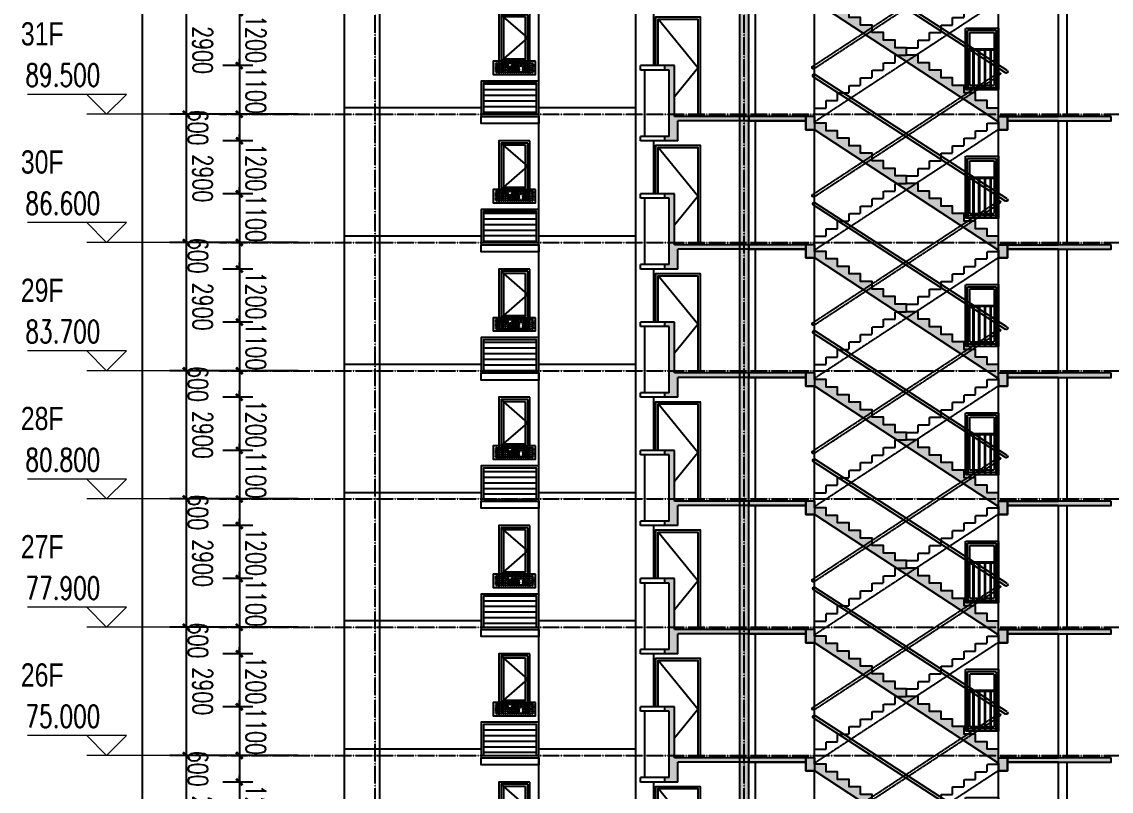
# Model space of a CAD drawing. Header units: millimetres. Extents: x 43 to 235305, y 0 to 139712.
# Drawn here: x 179811 to 204454, y 86900 to 104299 of the extents above; entities that cross this region are included whole.
import ezdxf

# ---------------------------------------------------------------- set-up
doc = ezdxf.new("R2010")
doc.units = ezdxf.units.MM
doc.linetypes.add('DASH', pattern=[0.35, 0.25, -0.1])
doc.linetypes.add('DOTE', pattern=[2.42, 2, -0.2, 0.02, -0.2])
for name, color, linetype in [('$0$A-DRWD', 4, 'Continuous'), ('A-AXIS', 1, 'DOTE'), ('A-AXIS-DIMS', 3, 'Continuous'), ('A-CLOS', 5, 'Continuous'), ('A-DRWD-DIMS', 144, 'Continuous'), ('A-ELEV-DRWD', 130, 'Continuous'), ('A-ELEV-HRAL', 165, 'Continuous'), ('A-ELEV-LINE', 30, 'Continuous'), ('A-ELEV-LINE1', 33, 'Continuous'), ('A-ELEV-LINE2', 55, 'Continuous'), ('A-ELEV-OPEN', 253, 'Continuous'), ('A-ELEV-PATT', 55, 'Continuous'), ('A-ELEV-SHUT', 215, 'Continuous'), ('A-HATH', 8, 'Continuous'), ('A-HATH1', 251, 'Continuous'), ('A-OVER', 21, 'Continuous'), ('A-ROOM-NAME', 255, 'Continuous'), ('A-WALL', 2, 'Continuous'), ('AXIS', 3, 'Continuous'), ('PUB_TEXT', 7, 'Continuous'), ('S_A-FLOR-STR', 3, 'Continuous'), ('S_STAIR', 2, 'Continuous'), ('Sun', 138, 'Continuous')]:
    doc.layers.add(name, color=color, linetype=linetype)
doc.styles.add('_TCH_DIM', font='SIMPLEX', dxfattribs={"bigfont": 'GBCBIG'})
doc.styles.add('_TCH_DIM_T3', font='SIMPLEX', dxfattribs={"width": 0.705882, "bigfont": 'GBCBIG'})
doc.styles.add('ZBHZ', font='zbxw.shx', dxfattribs={"width": 0.7, "bigfont": 'zbhz.shx'})
doc.dimstyles.new('_TCH_ARCH&&150', dxfattribs={"dimtxt": 446.25, "dimasz": 150, "dimexe": 375, "dimexo": 450, "dimgap": 150, "dimtad": 1, "dimdec": 0, "dimzin": 0, "dimdsep": 46, "dimtxsty": '_TCH_DIM_T3', "dimblk": 'ARCHTICK', "dimcen": 0.09, "dimclrt": 7, "dimazin": 2, "dimtfac": 1, "dimtdec": 0, "dimtix": 1, "dimtmove": 2, "dimatfit": 3, "dimfxl": 1, "dimtolj": 1, "dimtzin": 0, "dimarcsym": 0})

# ---------------------------------------------------------------- blocks, each defined once
blk = doc.blocks.new('A$C72E812A2')
at = {"layer": 'A-ELEV-PATT'}
h = blk.add_hatch(dxfattribs=at)
h.set_pattern_fill('ANSI31', color=256, scale=80, angle=315, style=0)
h.set_pattern_definition([(360, (97521.56, -76693.15), (4e-14, 127), [])])
h.paths.add_polyline_path([(1250, 150), (50, 150), (50, 850), (1250, 850)])
at = {"layer": 'A-ELEV-LINE'}
blk.add_lwpolyline([(0, 100), (0, -60), (1300, -60), (1300, 100)], close=True, dxfattribs=at)
at = {"layer": 'A-ELEV-SHUT'}
for points in [[(1300, 100), (0, 100), (0, 900), (1300, 900)], [(1250, 150), (50, 150), (50, 850), (1250, 850)]]:
    blk.add_lwpolyline(points, close=True, dxfattribs=at)
blk = doc.blocks.new('GGGG')
at = {"layer": 'A-ELEV-OPEN'}
for p, q in [((-176, -227), (0, 0)), ((-128, -96), (-220, -215)), ((-48, -132), (44, -12))]:
    blk.add_line(p, q, dxfattribs=at)
blk = doc.blocks.new('A$C482258D9')
at = {"layer": '$0$A-DRWD', "linetype": 'DASH'}
for points in [[(650, -300), (1300, -300), (1300, 1000), (650, 1000)], [(700, -250), (1250, -250), (1250, 950), (700, 950)]]:
    blk.add_lwpolyline(points, close=True, dxfattribs=at)
at = {"layer": 'A-ELEV-HRAL'}
for p, q in [((600, 570), (1350, 570)), ((600, 550), (1350, 550)), ((640, 550), (640, -350)), ((660, 550), (660, -350)), ((770, 550), (770, -350)), ((790, 550), (790, -350)), ((900, 550), (900, -350)), ((920, 550), (920, -350)), ((1030, 550), (1030, -350)), ((1050, 550), (1050, -350)), ((1160, 550), (1160, -350)), ((1180, 550), (1180, -350)), ((1290, 550), (1290, -350)), ((1310, 550), (1310, -350))]:
    blk.add_line(p, q, dxfattribs=at)
at = {"layer": 'A-ELEV-LINE1', "linetype": 'DASH'}
blk.add_lwpolyline([(600, -350), (1350, -350), (1350, 1050), (600, 1050)], close=True, dxfattribs=at)
blk = doc.blocks.new('A$C26D120F1')
blk.add_circle((0, 0), 12.5)
blk = doc.blocks.new('A$C1EB953EE')
at = {"layer": 'Sun'}
for p, q in [((960, 250), (0, 250)), ((960, -50), (960, 250))]:
    blk.add_line(p, q, dxfattribs=at)
blk.add_lwpolyline([(960, 250), (0, 250), (0, -50), (960, -50)], close=True, dxfattribs=at)
at = {"layer": 'Sun', "color": 8, "linetype": 'DASH', "ltscale": 0.2}
blk.add_lwpolyline([(910, 200), (50, 200), (50, 0), (910, 0)], close=True, dxfattribs=at)
at = {"layer": 'Sun'}
for centre in [(80, 175), (80, 125), (80, 75), (80, 25), (130, 175), (280, 175), (330, 175), (330, 125), (380, 125), (380, 75), (380, 25), (480, 175), (480, 75), (480, 25), (530, 175), (530, 125), (530, 75), (530, 25), (580, 125), (580, 75), (580, 25), (680, 75), (680, 25), (730, 175), (730, 125), (730, 75), (730, 25), (780, 175), (780, 75), (780, 25)]:
    blk.add_circle(centre, 5, dxfattribs=at)
for p in [(80, 200), (80, 150), (80, 100), (80, 50), (80, 0), (130, 200), (130, 0), (180, 200), (180, 150), (180, 100), (180, 50), (180, 0), (230, 200), (230, 150), (230, 100), (230, 50), (230, 0), (280, 200), (280, 150), (280, 100), (280, 50), (280, 0), (330, 200), (330, 150), (330, 100), (330, 50), (330, 0), (380, 100), (380, 50), (380, 0), (430, 200), (430, 150), (430, 100), (430, 50), (430, 0), (480, 200), (480, 150), (480, 100), (480, 50), (480, 0), (530, 200), (530, 150), (530, 100), (530, 50), (530, 0), (580, 200), (580, 150), (580, 100), (580, 50), (580, 0), (630, 200), (630, 150), (630, 0), (680, 200), (680, 150), (680, 100), (680, 50), (680, 0), (730, 200), (730, 150), (730, 100), (730, 50), (730, 0), (780, 200), (780, 150), (780, 100), (780, 50), (780, 0), (830, 100), (830, 50), (830, 0), (880, 200), (880, 150), (880, 100), (880, 50), (880, 0)]:
    blk.add_blockref('A$C26D120F1', p, dxfattribs=at)
blk = doc.blocks.new('150pmbzd')
at = {"layer": 'A-HATH'}
for points in [[(923307, 4639), (922157, 4639), (922157, 4739), (923507, 4739), (923507, 4669), (923507, 4589), (923507, 4439), (923307, 4439)], [(923307, 1839), (923507, 1839), (923507, 2030), (923767, 2030), (923767, 2200), (924027, 2200), (924027, 2371), (924287, 2371), (924287, 2542), (924547, 2542), (924547, 2712), (924807, 2712), (924807, 2883), (925067, 2883), (925067, 3053), (925327, 3053), (925327, 3224), (925587, 3224), (925587, 3395), (925847, 3395), (925847, 3565), (926107, 3565), (926107, 3736), (926367, 3736), (926367, 3906), (926627, 3906), (926627, 4077), (926887, 4077), (926887, 4247), (927147, 4247), (927147, 4418), (927407, 4418), (927407, 4589), (927667, 4589), (927667, 4669), (927667, 4739), (927867, 4739), (927867, 4439), (927658, 4439), (923507, 1716), (923507, 1539), (923307, 1539)], [(927867, 4739), (929157, 4739), (929157, 4639), (927867, 4639)], [(929157, 4739), (929357, 4739), (929357, 1839), (929157, 1839)], [(930757, 1839), (930837, 1839), (930837, 2989), (931057, 2989), (931057, 2889), (930957, 2889), (930957, 1389), (931057, 1389), (931057, 1289), (930757, 1289)], [(920957, 1839), (923307, 1839), (923307, 1739), (920957, 1739)], [(930807, 1739), (927867, 1739), (927867, 1539), (927667, 1539), (927667, 1839), (930807, 1839)]]:
    blk.add_hatch(color=256, dxfattribs=at).paths.add_polyline_path(points)
at = {"layer": 'A-CLOS'}
for p, q in [((929357, 1839), (929357, 4739)), ((930837, 2989), (931057, 2989)), ((930837, 1839), (930837, 2989)), ((931057, 2889), (931057, 2989)), ((930957, 1389), (930957, 2889)), ((930957, 2889), (931057, 2889)), ((927667, 1839), (930837, 1839)), ((930757, 1289), (930757, 1739)), ((930757, 1289), (931057, 1289)), ((930957, 1389), (931057, 1389)), ((931057, 1289), (931057, 1389))]:
    blk.add_line(p, q, dxfattribs=at)
for points in [[(922157, 4639), (923307, 4639), (923307, 4439), (923507, 4439), (923507, 4739), (922157, 4739)], [(929157, 1839), (929157, 4739)], [(927667, 1839), (927667, 1539), (927867, 1539), (927867, 1739), (930757, 1739)]]:
    blk.add_lwpolyline(points, dxfattribs=at)
for points in [[(927867, 4739), (929157, 4739), (929157, 4639), (927867, 4639)], [(920957, 1839), (923307, 1839), (923307, 1739), (920957, 1739)]]:
    blk.add_lwpolyline(points, close=True, dxfattribs=at)
at = {"layer": 'A-ELEV-DRWD'}
blk.add_lwpolyline([(931207, 2989), (931207, 4039), (930307, 4039), (930307, 1839)], dxfattribs=at)
for points in [[(934157, 4139), (934757, 4139), (934757, 3089), (934157, 3089)], [(934207, 4089), (934707, 4089), (934707, 3139), (934207, 3139)], [(934157, 3039), (934757, 3039), (934757, 2839), (934157, 2839)]]:
    blk.add_lwpolyline(points, close=True, dxfattribs=at)
at = {"layer": 'A-ELEV-HRAL'}
for p, q in [((923313, 2876), (927665, 5690)), ((923346, 2825), (927697, 5639))]:
    blk.add_line(p, q, dxfattribs=at)
at = {"layer": 'A-ELEV-HRAL', "linetype": 'DASH'}
for p, q in [((927679, 2922), (923477, 5679)), ((927712, 2973), (923510, 5729))]:
    blk.add_line(p, q, dxfattribs=at)
at = {"layer": 'A-ELEV-HRAL'}
for centre, start, end in [((923494, 5704), 56.7308, 236.7308), ((927681, 5664), 302.8858, 122.8858), ((927695, 2948), 236.7308, 56.7308), ((923329, 2851), 122.8858, 302.8858)]:
    blk.add_arc(centre, 30, start, end, dxfattribs=at)
at = {"layer": 'A-ELEV-LINE1'}
for p, q in [((923507, 1839), (923507, 4439)), ((927667, 1839), (927667, 4439)), ((931307, 2989), (931307, 4189)), ((931707, 1289), (931707, 4189)), ((931057, 2989), (931607, 2989)), ((931607, 2889), (931607, 2989)), ((931057, 2889), (931607, 2889)), ((931507, 1389), (931507, 2889)), ((931057, 1389), (931607, 1389)), ((931057, 1289), (931607, 1289)), ((931607, 1289), (931607, 1389))]:
    blk.add_line(p, q, dxfattribs=at)
for points in [[(929007, 1839), (929007, 4639)], [(931257, 2989), (931257, 4089), (930257, 4089), (930257, 1839)]]:
    blk.add_lwpolyline(points, dxfattribs=at)
blk.add_lwpolyline([(934107, 4189), (934807, 4189), (934807, 2789), (934107, 2789)], close=True, dxfattribs=at)
at = {"layer": 'A-ELEV-LINE2'}
for p, q in [((933907, 2039), (931707, 2039)), ((938307, 2039), (935207, 2039))]:
    blk.add_line(p, q, dxfattribs=at)
at = {"layer": 'A-ELEV-OPEN'}
for points in [[(930837, 2291), (930307, 2939), (931207, 4039)], [(934757, 3089), (934157, 3614), (934757, 4139)]]:
    blk.add_lwpolyline(points, dxfattribs=at)
at = {"layer": 'A-WALL'}
blk.add_line((922157, 4639), (922157, 1839), dxfattribs=at)
blk.add_lwpolyline([(921957, 1839), (921957, 4639)], dxfattribs=at)
at = {"layer": 'S_A-FLOR-STR', "linetype": 'DASH', "ltscale": 0.5}
blk.add_lwpolyline([(927667, 1839), (927667, 2030), (927407, 2030), (927407, 2200), (927147, 2200), (927147, 2371), (926887, 2371), (926887, 2542), (926627, 2542), (926627, 2712), (926367, 2712), (926367, 2883), (926107, 2883), (926107, 3053), (925847, 3053), (925847, 3224), (925587, 3224), (925587, 3395), (925327, 3395), (925327, 3565), (925067, 3565), (925067, 3736), (924807, 3736), (924807, 3906), (924547, 3906), (924547, 4077), (924287, 4077), (924287, 4247), (924027, 4247), (924027, 4418), (923767, 4418), (923767, 4589), (923507, 4589)], dxfattribs=at)
at = {"layer": 'S_A-FLOR-STR', "linetype": 'DASH'}
blk.add_lwpolyline([(923507, 4439), (923516, 4439), (927667, 1716)], dxfattribs=at)
at = {"layer": 'S_STAIR'}
blk.add_line((927797, 1839), (929157, 1839), dxfattribs=at)
blk.add_lwpolyline([(923307, 1839), (923507, 1839), (923507, 2030), (923767, 2030), (923767, 2200), (924027, 2200), (924027, 2371), (924287, 2371), (924287, 2542), (924547, 2542), (924547, 2712), (924807, 2712), (924807, 2883), (925067, 2883), (925067, 3053), (925327, 3053), (925327, 3224), (925587, 3224), (925587, 3395), (925847, 3395), (925847, 3565), (926107, 3565), (926107, 3736), (926367, 3736), (926367, 3906), (926627, 3906), (926627, 4077), (926887, 4077), (926887, 4247), (927147, 4247), (927147, 4418), (927407, 4418), (927407, 4589), (927667, 4589), (927667, 4669), (927667, 4739), (927867, 4739), (927867, 4439), (927658, 4439), (923507, 1716), (923507, 1539), (923307, 1539), (923307, 1839)], dxfattribs=at)
at = {"layer": 'A-ELEV-OPEN', "xscale": 0.5, "yscale": 0.5, "zscale": 0.5}
blk.add_blockref('GGGG', (934467, 2999), dxfattribs=at)
at = {"layer": 'A-HATH1'}
blk.add_blockref('A$C72E812A2', (933907, 1739), dxfattribs=at)
at = {"layer": 'A-OVER'}
blk.add_blockref('A$C482258D9', (922907, 2789), dxfattribs=at)
at = {"layer": 'Sun', "xscale": -1}
blk.add_blockref('A$C1EB953EE', (934937, 2839), dxfattribs=at)
blk = doc.blocks.new('_ArchTick')
at = {"color": 0, "linetype": 'ByBlock', "const_width": 0.4}
blk.add_lwpolyline([(-0.5, -0.5), (0.5, 0.5)], dxfattribs=at)
blk = doc.blocks.new('*D3989')
at = {"layer": 'A-AXIS-DIMS', "color": 0, "lineweight": -2, "transparency": 16777216}
for p, q in [((186066, 87708), (183156, 87708)), ((183531, 87708), (183531, 84808)), ((186066, 84808), (183156, 84808))]:
    blk.add_line(p, q, dxfattribs=at)
at = {"layer": 'Defpoints', "color": 0, "transparency": 16777216}
for p in [(186516, 87708), (183531, 84808), (186516, 84808)]:
    blk.add_point(p, dxfattribs=at)
at = {"layer": 'A-AXIS-DIMS', "color": 0, "lineweight": -2, "transparency": 16777216, "xscale": 150, "yscale": 150, "zscale": 150}
for p, rotation in [((183531, 87708), 90.00053837459261), ((183531, 84808), 270.0005383745926)]:
    blk.add_blockref('_ArchTick', p, dxfattribs=dict(at, rotation=rotation))
at = {"layer": 'A-AXIS-DIMS', "color": 7, "transparency": 16777216, "insert": (183904, 86258), "char_height": 446.2, "attachment_point": 5, "rotation": 270.0005, "style": '_TCH_DIM_T3'}
blk.add_mtext('\\A1;2900', dxfattribs=at)
blk = doc.blocks.new('*D3990')
at = {"layer": 'A-AXIS-DIMS', "color": 0, "lineweight": -2, "transparency": 16777216}
for p, q in [((186066, 90608), (183156, 90608)), ((183531, 90608), (183531, 87708)), ((186066, 87708), (183156, 87708))]:
    blk.add_line(p, q, dxfattribs=at)
at = {"layer": 'Defpoints', "color": 0, "transparency": 16777216}
for p in [(186516, 90608), (183531, 87708), (186516, 87708)]:
    blk.add_point(p, dxfattribs=at)
at = {"layer": 'A-AXIS-DIMS', "color": 0, "lineweight": -2, "transparency": 16777216, "xscale": 150, "yscale": 150, "zscale": 150}
for p, rotation in [((183531, 90608), 90.00053837459261), ((183531, 87708), 270.0005383745926)]:
    blk.add_blockref('_ArchTick', p, dxfattribs=dict(at, rotation=rotation))
at = {"layer": 'A-AXIS-DIMS', "color": 7, "transparency": 16777216, "insert": (183904, 89158), "char_height": 446.2, "attachment_point": 5, "rotation": 270.0005, "style": '_TCH_DIM_T3'}
blk.add_mtext('\\A1;2900', dxfattribs=at)
blk = doc.blocks.new('*D3991')
at = {"layer": 'A-AXIS-DIMS', "color": 0, "lineweight": -2, "transparency": 16777216}
for p, q in [((186066, 93508), (183156, 93508)), ((183531, 93508), (183531, 90608)), ((186066, 90608), (183156, 90608))]:
    blk.add_line(p, q, dxfattribs=at)
at = {"layer": 'Defpoints', "color": 0, "transparency": 16777216}
for p in [(186516, 93508), (183531, 90608), (186516, 90608)]:
    blk.add_point(p, dxfattribs=at)
at = {"layer": 'A-AXIS-DIMS', "color": 0, "lineweight": -2, "transparency": 16777216, "xscale": 150, "yscale": 150, "zscale": 150}
for p, rotation in [((183531, 93508), 90.00053837459384), ((183531, 90608), 270.0005383745939)]:
    blk.add_blockref('_ArchTick', p, dxfattribs=dict(at, rotation=rotation))
at = {"layer": 'A-AXIS-DIMS', "color": 7, "transparency": 16777216, "insert": (183904, 92058), "char_height": 446.2, "attachment_point": 5, "rotation": 270.0005, "style": '_TCH_DIM_T3'}
blk.add_mtext('\\A1;2900', dxfattribs=at)
blk = doc.blocks.new('*D3992')
at = {"layer": 'A-AXIS-DIMS', "color": 0, "lineweight": -2, "transparency": 16777216}
for p, q in [((186066, 96408), (183156, 96408)), ((183531, 96408), (183531, 93508)), ((186066, 93508), (183156, 93508))]:
    blk.add_line(p, q, dxfattribs=at)
at = {"layer": 'Defpoints', "color": 0, "transparency": 16777216}
for p in [(186516, 96408), (183531, 93508), (186516, 93508)]:
    blk.add_point(p, dxfattribs=at)
at = {"layer": 'A-AXIS-DIMS', "color": 0, "lineweight": -2, "transparency": 16777216, "xscale": 150, "yscale": 150, "zscale": 150}
for p, rotation in [((183531, 96408), 90.00053837459261), ((183531, 93508), 270.0005383745926)]:
    blk.add_blockref('_ArchTick', p, dxfattribs=dict(at, rotation=rotation))
at = {"layer": 'A-AXIS-DIMS', "color": 7, "transparency": 16777216, "insert": (183904, 94958), "char_height": 446.2, "attachment_point": 5, "rotation": 270.0005, "style": '_TCH_DIM_T3'}
blk.add_mtext('\\A1;2900', dxfattribs=at)
blk = doc.blocks.new('*D3993')
at = {"layer": 'A-AXIS-DIMS', "color": 0, "lineweight": -2, "transparency": 16777216}
for p, q in [((186066, 99308), (183156, 99308)), ((183531, 99308), (183531, 96408)), ((186066, 96408), (183156, 96408))]:
    blk.add_line(p, q, dxfattribs=at)
at = {"layer": 'Defpoints', "color": 0, "transparency": 16777216}
for p in [(186516, 99308), (183531, 96408), (186516, 96408)]:
    blk.add_point(p, dxfattribs=at)
at = {"layer": 'A-AXIS-DIMS', "color": 0, "lineweight": -2, "transparency": 16777216, "xscale": 150, "yscale": 150, "zscale": 150}
for p, rotation in [((183531, 99308), 90.00053837459261), ((183531, 96408), 270.0005383745926)]:
    blk.add_blockref('_ArchTick', p, dxfattribs=dict(at, rotation=rotation))
at = {"layer": 'A-AXIS-DIMS', "color": 7, "transparency": 16777216, "insert": (183904, 97858), "char_height": 446.2, "attachment_point": 5, "rotation": 270.0005, "style": '_TCH_DIM_T3'}
blk.add_mtext('\\A1;2900', dxfattribs=at)
blk = doc.blocks.new('*D3994')
at = {"layer": 'A-AXIS-DIMS', "color": 0, "lineweight": -2, "transparency": 16777216}
for p, q in [((186066, 102208), (183156, 102208)), ((183531, 102208), (183531, 99308)), ((186066, 99308), (183156, 99308))]:
    blk.add_line(p, q, dxfattribs=at)
at = {"layer": 'Defpoints', "color": 0, "transparency": 16777216}
for p in [(186516, 102208), (183531, 99308), (186516, 99308)]:
    blk.add_point(p, dxfattribs=at)
at = {"layer": 'A-AXIS-DIMS', "color": 0, "lineweight": -2, "transparency": 16777216, "xscale": 150, "yscale": 150, "zscale": 150}
for p, rotation in [((183531, 102208), 90.00053837459261), ((183531, 99308), 270.0005383745926)]:
    blk.add_blockref('_ArchTick', p, dxfattribs=dict(at, rotation=rotation))
at = {"layer": 'A-AXIS-DIMS', "color": 7, "transparency": 16777216, "insert": (183904, 100758), "char_height": 446.2, "attachment_point": 5, "rotation": 270.0005, "style": '_TCH_DIM_T3'}
blk.add_mtext('\\A1;2900', dxfattribs=at)
blk = doc.blocks.new('*D3995')
at = {"layer": 'A-AXIS-DIMS', "color": 0, "lineweight": -2, "transparency": 16777216}
for p, q in [((186066, 105108), (183156, 105108)), ((183531, 105108), (183531, 102208)), ((186066, 102208), (183156, 102208))]:
    blk.add_line(p, q, dxfattribs=at)
at = {"layer": 'Defpoints', "color": 0, "transparency": 16777216}
for p in [(186516, 105108), (183531, 102208), (186516, 102208)]:
    blk.add_point(p, dxfattribs=at)
at = {"layer": 'A-AXIS-DIMS', "color": 0, "lineweight": -2, "transparency": 16777216, "xscale": 150, "yscale": 150, "zscale": 150}
for p, rotation in [((183531, 105108), 90.00053837459261), ((183531, 102208), 270.0005383745926)]:
    blk.add_blockref('_ArchTick', p, dxfattribs=dict(at, rotation=rotation))
at = {"layer": 'A-AXIS-DIMS', "color": 7, "transparency": 16777216, "insert": (183904, 103658), "char_height": 446.2, "attachment_point": 5, "rotation": 270.0005, "style": '_TCH_DIM_T3'}
blk.add_mtext('\\A1;2900', dxfattribs=at)
blk = doc.blocks.new('*D4009')
at = {"layer": 'A-AXIS-DIMS', "color": 0, "lineweight": -2, "transparency": 16777216}
for p, q in [((185498, 131208), (182157, 131208)), ((182532, 131208), (182533, 12558)), ((185499, 12558), (182158, 12558))]:
    blk.add_line(p, q, dxfattribs=at)
at = {"layer": 'Defpoints', "color": 0, "transparency": 16777216}
for p in [(185948, 131208), (182533, 12558), (185949, 12558)]:
    blk.add_point(p, dxfattribs=at)
at = {"layer": 'A-AXIS-DIMS', "color": 0, "lineweight": -2, "transparency": 16777216, "xscale": 150, "yscale": 150, "zscale": 150}
for p, rotation in [((182532, 131208), 90.000509565341), ((182533, 12558), 270.000509565341)]:
    blk.add_blockref('_ArchTick', p, dxfattribs=dict(at, rotation=rotation))
at = {"layer": 'A-AXIS-DIMS', "color": 7, "transparency": 16777216, "insert": (182906, 71883), "char_height": 446.2, "attachment_point": 5, "rotation": 270.0005, "style": '_TCH_DIM_T3'}
blk.add_mtext('\\A1;118650', dxfattribs=at)
blk = doc.blocks.new('*D3267')
at = {"layer": 'A-DRWD-DIMS', "color": 0, "lineweight": -2, "transparency": 16777216}
for p, q in [((184732, 87108), (184732, 87258)), ((185037, 87108), (184357, 87108)), ((184732, 87108), (184732, 85908)), ((185037, 85908), (184357, 85908)), ((184732, 85908), (184732, 85758))]:
    blk.add_line(p, q, dxfattribs=at)
at = {"layer": 'Defpoints', "color": 0, "transparency": 16777216}
for p in [(185487, 87108), (184732, 85908), (185487, 85908)]:
    blk.add_point(p, dxfattribs=at)
at = {"layer": 'A-DRWD-DIMS', "color": 0, "lineweight": -2, "transparency": 16777216, "xscale": 150, "yscale": 150, "zscale": 150}
for p, rotation in [((184732, 87108), 270.0006330737313), ((184732, 85908), 90.00063307373124)]:
    blk.add_blockref('_ArchTick', p, dxfattribs=dict(at, rotation=rotation))
at = {"layer": 'A-DRWD-DIMS', "color": 7, "transparency": 16777216, "insert": (185105, 86508), "char_height": 446.2, "attachment_point": 5, "rotation": 270.0006, "style": '_TCH_DIM_T3'}
blk.add_mtext('\\A1;1200', dxfattribs=at)
blk = doc.blocks.new('*D3268')
at = {"layer": 'A-DRWD-DIMS', "color": 0, "lineweight": -2, "transparency": 16777216}
for p, q in [((185037, 87708), (184357, 87708)), ((184732, 87708), (184732, 87108)), ((185037, 87108), (184357, 87108))]:
    blk.add_line(p, q, dxfattribs=at)
at = {"layer": 'Defpoints', "color": 0, "transparency": 16777216}
for p in [(185487, 87708), (184732, 87108), (185487, 87108)]:
    blk.add_point(p, dxfattribs=at)
at = {"layer": 'A-DRWD-DIMS', "color": 0, "lineweight": -2, "transparency": 16777216, "xscale": 150, "yscale": 150, "zscale": 150}
for p, rotation in [((184732, 87708), 90.00063307373124), ((184732, 87108), 270.0006330737313)]:
    blk.add_blockref('_ArchTick', p, dxfattribs=dict(at, rotation=rotation))
at = {"layer": 'A-DRWD-DIMS', "color": 7, "transparency": 16777216, "insert": (183795, 87408), "char_height": 446.2, "attachment_point": 5, "rotation": 270.0006, "style": '_TCH_DIM_T3'}
blk.add_mtext('\\A1;600', dxfattribs=at)
blk = doc.blocks.new('*D3269')
at = {"layer": 'A-DRWD-DIMS', "color": 0, "lineweight": -2, "transparency": 16777216}
for p, q in [((185037, 88808), (184357, 88808)), ((184732, 88808), (184732, 88958)), ((184732, 88808), (184732, 87708)), ((185037, 87708), (184357, 87708)), ((184732, 87708), (184732, 87558))]:
    blk.add_line(p, q, dxfattribs=at)
at = {"layer": 'Defpoints', "color": 0, "transparency": 16777216}
for p in [(185487, 88808), (184732, 87708), (185487, 87708)]:
    blk.add_point(p, dxfattribs=at)
at = {"layer": 'A-DRWD-DIMS', "color": 0, "lineweight": -2, "transparency": 16777216, "xscale": 150, "yscale": 150, "zscale": 150}
for p, rotation in [((184732, 88808), 270.0006330737318), ((184732, 87708), 90.00063307373175)]:
    blk.add_blockref('_ArchTick', p, dxfattribs=dict(at, rotation=rotation))
at = {"layer": 'A-DRWD-DIMS', "color": 7, "transparency": 16777216, "insert": (185105, 88258), "char_height": 446.2, "attachment_point": 5, "rotation": 270.0006, "style": '_TCH_DIM_T3'}
blk.add_mtext('\\A1;1100', dxfattribs=at)
blk = doc.blocks.new('*D3270')
at = {"layer": 'A-DRWD-DIMS', "color": 0, "lineweight": -2, "transparency": 16777216}
for p, q in [((185037, 90008), (184357, 90008)), ((184732, 90008), (184732, 90158)), ((184732, 90008), (184732, 88808)), ((185037, 88808), (184357, 88808)), ((184732, 88808), (184732, 88658))]:
    blk.add_line(p, q, dxfattribs=at)
at = {"layer": 'Defpoints', "color": 0, "transparency": 16777216}
for p in [(185487, 90008), (184732, 88808), (185487, 88808)]:
    blk.add_point(p, dxfattribs=at)
at = {"layer": 'A-DRWD-DIMS', "color": 0, "lineweight": -2, "transparency": 16777216, "xscale": 150, "yscale": 150, "zscale": 150}
for p, rotation in [((184732, 90008), 270.0006330737313), ((184732, 88808), 90.00063307373124)]:
    blk.add_blockref('_ArchTick', p, dxfattribs=dict(at, rotation=rotation))
at = {"layer": 'A-DRWD-DIMS', "color": 7, "transparency": 16777216, "insert": (185105, 89408), "char_height": 446.2, "attachment_point": 5, "rotation": 270.0006, "style": '_TCH_DIM_T3'}
blk.add_mtext('\\A1;1200', dxfattribs=at)
blk = doc.blocks.new('*D3271')
at = {"layer": 'A-DRWD-DIMS', "color": 0, "lineweight": -2, "transparency": 16777216}
for p, q in [((185037, 90608), (184357, 90608)), ((184732, 90608), (184732, 90008)), ((185037, 90008), (184357, 90008))]:
    blk.add_line(p, q, dxfattribs=at)
at = {"layer": 'Defpoints', "color": 0, "transparency": 16777216}
for p in [(185487, 90608), (184732, 90008), (185487, 90008)]:
    blk.add_point(p, dxfattribs=at)
at = {"layer": 'A-DRWD-DIMS', "color": 0, "lineweight": -2, "transparency": 16777216, "xscale": 150, "yscale": 150, "zscale": 150}
for p, rotation in [((184732, 90608), 90.00063307373124), ((184732, 90008), 270.0006330737313)]:
    blk.add_blockref('_ArchTick', p, dxfattribs=dict(at, rotation=rotation))
at = {"layer": 'A-DRWD-DIMS', "color": 7, "transparency": 16777216, "insert": (183794, 90308), "char_height": 446.2, "attachment_point": 5, "rotation": 270.0006, "style": '_TCH_DIM_T3'}
blk.add_mtext('\\A1;600', dxfattribs=at)
blk = doc.blocks.new('*D3272')
at = {"layer": 'A-DRWD-DIMS', "color": 0, "lineweight": -2, "transparency": 16777216}
for p, q in [((185037, 91708), (184357, 91708)), ((184732, 91708), (184732, 91858)), ((184732, 91708), (184732, 90608)), ((185037, 90608), (184357, 90608)), ((184732, 90608), (184732, 90458))]:
    blk.add_line(p, q, dxfattribs=at)
at = {"layer": 'Defpoints', "color": 0, "transparency": 16777216}
for p in [(185487, 91708), (184732, 90608), (185487, 90608)]:
    blk.add_point(p, dxfattribs=at)
at = {"layer": 'A-DRWD-DIMS', "color": 0, "lineweight": -2, "transparency": 16777216, "xscale": 150, "yscale": 150, "zscale": 150}
for p, rotation in [((184732, 91708), 270.0006330737287), ((184732, 90608), 90.00063307372876)]:
    blk.add_blockref('_ArchTick', p, dxfattribs=dict(at, rotation=rotation))
at = {"layer": 'A-DRWD-DIMS', "color": 7, "transparency": 16777216, "insert": (185105, 91158), "char_height": 446.2, "attachment_point": 5, "rotation": 270.0006, "style": '_TCH_DIM_T3'}
blk.add_mtext('\\A1;1100', dxfattribs=at)
blk = doc.blocks.new('*D3273')
at = {"layer": 'A-DRWD-DIMS', "color": 0, "lineweight": -2, "transparency": 16777216}
for p, q in [((185037, 92908), (184357, 92908)), ((184732, 92908), (184732, 93058)), ((184732, 92908), (184732, 91708)), ((185037, 91708), (184357, 91708)), ((184732, 91708), (184732, 91558))]:
    blk.add_line(p, q, dxfattribs=at)
at = {"layer": 'Defpoints', "color": 0, "transparency": 16777216}
for p in [(185487, 92908), (184732, 91708), (185487, 91708)]:
    blk.add_point(p, dxfattribs=at)
at = {"layer": 'A-DRWD-DIMS', "color": 0, "lineweight": -2, "transparency": 16777216, "xscale": 150, "yscale": 150, "zscale": 150}
for p, rotation in [((184732, 92908), 270.0006330737313), ((184732, 91708), 90.00063307373124)]:
    blk.add_blockref('_ArchTick', p, dxfattribs=dict(at, rotation=rotation))
at = {"layer": 'A-DRWD-DIMS', "color": 7, "transparency": 16777216, "insert": (185105, 92308), "char_height": 446.2, "attachment_point": 5, "rotation": 270.0006, "style": '_TCH_DIM_T3'}
blk.add_mtext('\\A1;1200', dxfattribs=at)
blk = doc.blocks.new('*D3274')
at = {"layer": 'A-DRWD-DIMS', "color": 0, "lineweight": -2, "transparency": 16777216}
for p, q in [((185037, 93508), (184357, 93508)), ((184732, 93508), (184732, 92908)), ((185037, 92908), (184357, 92908))]:
    blk.add_line(p, q, dxfattribs=at)
at = {"layer": 'Defpoints', "color": 0, "transparency": 16777216}
for p in [(185487, 93508), (184732, 92908), (185487, 92908)]:
    blk.add_point(p, dxfattribs=at)
at = {"layer": 'A-DRWD-DIMS', "color": 0, "lineweight": -2, "transparency": 16777216, "xscale": 150, "yscale": 150, "zscale": 150}
for p, rotation in [((184732, 93508), 90.00063307373124), ((184732, 92908), 270.0006330737313)]:
    blk.add_blockref('_ArchTick', p, dxfattribs=dict(at, rotation=rotation))
at = {"layer": 'A-DRWD-DIMS', "color": 7, "transparency": 16777216, "insert": (183794, 93208), "char_height": 446.2, "attachment_point": 5, "rotation": 270.0006, "style": '_TCH_DIM_T3'}
blk.add_mtext('\\A1;600', dxfattribs=at)
blk = doc.blocks.new('*D3275')
at = {"layer": 'A-DRWD-DIMS', "color": 0, "lineweight": -2, "transparency": 16777216}
for p, q in [((184732, 94608), (184732, 94758)), ((185037, 94608), (184357, 94608)), ((184732, 94608), (184732, 93508)), ((185037, 93508), (184357, 93508)), ((184732, 93508), (184732, 93358))]:
    blk.add_line(p, q, dxfattribs=at)
at = {"layer": 'Defpoints', "color": 0, "transparency": 16777216}
for p in [(185487, 94608), (184732, 93508), (185487, 93508)]:
    blk.add_point(p, dxfattribs=at)
at = {"layer": 'A-DRWD-DIMS', "color": 0, "lineweight": -2, "transparency": 16777216, "xscale": 150, "yscale": 150, "zscale": 150}
for p, rotation in [((184732, 94608), 270.0006330737318), ((184732, 93508), 90.00063307373175)]:
    blk.add_blockref('_ArchTick', p, dxfattribs=dict(at, rotation=rotation))
at = {"layer": 'A-DRWD-DIMS', "color": 7, "transparency": 16777216, "insert": (185105, 94058), "char_height": 446.2, "attachment_point": 5, "rotation": 270.0006, "style": '_TCH_DIM_T3'}
blk.add_mtext('\\A1;1100', dxfattribs=at)
blk = doc.blocks.new('*D3276')
at = {"layer": 'A-DRWD-DIMS', "color": 0, "lineweight": -2, "transparency": 16777216}
for p, q in [((184732, 95808), (184732, 95958)), ((185037, 95808), (184357, 95808)), ((184732, 95808), (184732, 94608)), ((185037, 94608), (184357, 94608)), ((184732, 94608), (184732, 94458))]:
    blk.add_line(p, q, dxfattribs=at)
at = {"layer": 'Defpoints', "color": 0, "transparency": 16777216}
for p in [(185487, 95808), (184732, 94608), (185487, 94608)]:
    blk.add_point(p, dxfattribs=at)
at = {"layer": 'A-DRWD-DIMS', "color": 0, "lineweight": -2, "transparency": 16777216, "xscale": 150, "yscale": 150, "zscale": 150}
for p, rotation in [((184732, 95808), 270.0006330737313), ((184732, 94608), 90.00063307373124)]:
    blk.add_blockref('_ArchTick', p, dxfattribs=dict(at, rotation=rotation))
at = {"layer": 'A-DRWD-DIMS', "color": 7, "transparency": 16777216, "insert": (185105, 95208), "char_height": 446.2, "attachment_point": 5, "rotation": 270.0006, "style": '_TCH_DIM_T3'}
blk.add_mtext('\\A1;1200', dxfattribs=at)
blk = doc.blocks.new('*D3277')
at = {"layer": 'A-DRWD-DIMS', "color": 0, "lineweight": -2, "transparency": 16777216}
for p, q in [((185037, 96408), (184357, 96408)), ((184732, 96408), (184732, 95808)), ((185037, 95808), (184357, 95808))]:
    blk.add_line(p, q, dxfattribs=at)
at = {"layer": 'Defpoints', "color": 0, "transparency": 16777216}
for p in [(185487, 96408), (184732, 95808), (185487, 95808)]:
    blk.add_point(p, dxfattribs=at)
at = {"layer": 'A-DRWD-DIMS', "color": 0, "lineweight": -2, "transparency": 16777216, "xscale": 150, "yscale": 150, "zscale": 150}
for p, rotation in [((184732, 96408), 90.00063307372568), ((184732, 95808), 270.0006330737257)]:
    blk.add_blockref('_ArchTick', p, dxfattribs=dict(at, rotation=rotation))
at = {"layer": 'A-DRWD-DIMS', "color": 7, "transparency": 16777216, "insert": (183794, 96108), "char_height": 446.2, "attachment_point": 5, "rotation": 270.0006, "style": '_TCH_DIM_T3'}
blk.add_mtext('\\A1;600', dxfattribs=at)
blk = doc.blocks.new('*D3278')
at = {"layer": 'A-DRWD-DIMS', "color": 0, "lineweight": -2, "transparency": 16777216}
for p, q in [((184732, 97508), (184732, 97658)), ((185037, 97508), (184357, 97508)), ((184732, 97508), (184732, 96408)), ((185037, 96408), (184357, 96408)), ((184732, 96408), (184732, 96258))]:
    blk.add_line(p, q, dxfattribs=at)
at = {"layer": 'Defpoints', "color": 0, "transparency": 16777216}
for p in [(185487, 97508), (184732, 96408), (185487, 96408)]:
    blk.add_point(p, dxfattribs=at)
at = {"layer": 'A-DRWD-DIMS', "color": 0, "lineweight": -2, "transparency": 16777216, "xscale": 150, "yscale": 150, "zscale": 150}
for p, rotation in [((184732, 97508), 270.0006330737318), ((184732, 96408), 90.00063307373175)]:
    blk.add_blockref('_ArchTick', p, dxfattribs=dict(at, rotation=rotation))
at = {"layer": 'A-DRWD-DIMS', "color": 7, "transparency": 16777216, "insert": (185105, 96958), "char_height": 446.2, "attachment_point": 5, "rotation": 270.0006, "style": '_TCH_DIM_T3'}
blk.add_mtext('\\A1;1100', dxfattribs=at)
blk = doc.blocks.new('*D3279')
at = {"layer": 'A-DRWD-DIMS', "color": 0, "lineweight": -2, "transparency": 16777216}
for p, q in [((184732, 98708), (184732, 98858)), ((185037, 98708), (184357, 98708)), ((184732, 98708), (184732, 97508)), ((185037, 97508), (184357, 97508)), ((184732, 97508), (184732, 97358))]:
    blk.add_line(p, q, dxfattribs=at)
at = {"layer": 'Defpoints', "color": 0, "transparency": 16777216}
for p in [(185487, 98708), (184732, 97508), (185487, 97508)]:
    blk.add_point(p, dxfattribs=at)
at = {"layer": 'A-DRWD-DIMS', "color": 0, "lineweight": -2, "transparency": 16777216, "xscale": 150, "yscale": 150, "zscale": 150}
for p, rotation in [((184732, 98708), 270.0006330737313), ((184732, 97508), 90.00063307373124)]:
    blk.add_blockref('_ArchTick', p, dxfattribs=dict(at, rotation=rotation))
at = {"layer": 'A-DRWD-DIMS', "color": 7, "transparency": 16777216, "insert": (185105, 98108), "char_height": 446.2, "attachment_point": 5, "rotation": 270.0006, "style": '_TCH_DIM_T3'}
blk.add_mtext('\\A1;1200', dxfattribs=at)
blk = doc.blocks.new('*D3280')
at = {"layer": 'A-DRWD-DIMS', "color": 0, "lineweight": -2, "transparency": 16777216}
for p, q in [((185037, 99308), (184357, 99308)), ((184732, 99308), (184732, 98708)), ((185037, 98708), (184357, 98708))]:
    blk.add_line(p, q, dxfattribs=at)
at = {"layer": 'Defpoints', "color": 0, "transparency": 16777216}
for p in [(185487, 99308), (184732, 98708), (185487, 98708)]:
    blk.add_point(p, dxfattribs=at)
at = {"layer": 'A-DRWD-DIMS', "color": 0, "lineweight": -2, "transparency": 16777216, "xscale": 150, "yscale": 150, "zscale": 150}
for p, rotation in [((184732, 99308), 90.00063307373124), ((184732, 98708), 270.0006330737313)]:
    blk.add_blockref('_ArchTick', p, dxfattribs=dict(at, rotation=rotation))
at = {"layer": 'A-DRWD-DIMS', "color": 7, "transparency": 16777216, "insert": (183794, 99008), "char_height": 446.2, "attachment_point": 5, "rotation": 270.0006, "style": '_TCH_DIM_T3'}
blk.add_mtext('\\A1;600', dxfattribs=at)
blk = doc.blocks.new('*D3281')
at = {"layer": 'A-DRWD-DIMS', "color": 0, "lineweight": -2, "transparency": 16777216}
for p, q in [((184732, 100408), (184732, 100558)), ((185036, 100408), (184357, 100408)), ((184732, 100408), (184732, 99308)), ((185037, 99308), (184357, 99308)), ((184732, 99308), (184732, 99158))]:
    blk.add_line(p, q, dxfattribs=at)
at = {"layer": 'Defpoints', "color": 0, "transparency": 16777216}
for p in [(185486, 100408), (184732, 99308), (185487, 99308)]:
    blk.add_point(p, dxfattribs=at)
at = {"layer": 'A-DRWD-DIMS', "color": 0, "lineweight": -2, "transparency": 16777216, "xscale": 150, "yscale": 150, "zscale": 150}
for p, rotation in [((184732, 100408), 270.0006330737318), ((184732, 99308), 90.00063307373175)]:
    blk.add_blockref('_ArchTick', p, dxfattribs=dict(at, rotation=rotation))
at = {"layer": 'A-DRWD-DIMS', "color": 7, "transparency": 16777216, "insert": (185105, 99858), "char_height": 446.2, "attachment_point": 5, "rotation": 270.0006, "style": '_TCH_DIM_T3'}
blk.add_mtext('\\A1;1100', dxfattribs=at)
blk = doc.blocks.new('*D3282')
at = {"layer": 'A-DRWD-DIMS', "color": 0, "lineweight": -2, "transparency": 16777216}
for p, q in [((185036, 101608), (184357, 101608)), ((184732, 101608), (184732, 101758)), ((184732, 101608), (184732, 100408)), ((185036, 100408), (184357, 100408)), ((184732, 100408), (184732, 100258))]:
    blk.add_line(p, q, dxfattribs=at)
at = {"layer": 'Defpoints', "color": 0, "transparency": 16777216}
for p in [(185486, 101608), (184732, 100408), (185486, 100408)]:
    blk.add_point(p, dxfattribs=at)
at = {"layer": 'A-DRWD-DIMS', "color": 0, "lineweight": -2, "transparency": 16777216, "xscale": 150, "yscale": 150, "zscale": 150}
for p, rotation in [((184732, 101608), 270.0006330737285), ((184732, 100408), 90.0006330737285)]:
    blk.add_blockref('_ArchTick', p, dxfattribs=dict(at, rotation=rotation))
at = {"layer": 'A-DRWD-DIMS', "color": 7, "transparency": 16777216, "insert": (185105, 101008), "char_height": 446.2, "attachment_point": 5, "rotation": 270.0006, "style": '_TCH_DIM_T3'}
blk.add_mtext('\\A1;1200', dxfattribs=at)
blk = doc.blocks.new('*D3283')
at = {"layer": 'A-DRWD-DIMS', "color": 0, "lineweight": -2, "transparency": 16777216}
for p, q in [((185036, 102208), (184357, 102208)), ((184732, 102208), (184732, 101608)), ((185036, 101608), (184357, 101608))]:
    blk.add_line(p, q, dxfattribs=at)
at = {"layer": 'Defpoints', "color": 0, "transparency": 16777216}
for p in [(185486, 102208), (184732, 101608), (185486, 101608)]:
    blk.add_point(p, dxfattribs=at)
at = {"layer": 'A-DRWD-DIMS', "color": 0, "lineweight": -2, "transparency": 16777216, "xscale": 150, "yscale": 150, "zscale": 150}
for p, rotation in [((184732, 102208), 90.00063307373124), ((184732, 101608), 270.0006330737313)]:
    blk.add_blockref('_ArchTick', p, dxfattribs=dict(at, rotation=rotation))
at = {"layer": 'A-DRWD-DIMS', "color": 7, "transparency": 16777216, "insert": (183794, 101908), "char_height": 446.2, "attachment_point": 5, "rotation": 270.0006, "style": '_TCH_DIM_T3'}
blk.add_mtext('\\A1;600', dxfattribs=at)
blk = doc.blocks.new('*D3284')
at = {"layer": 'A-DRWD-DIMS', "color": 0, "lineweight": -2, "transparency": 16777216}
for p, q in [((185036, 103308), (184357, 103308)), ((184732, 103308), (184732, 103458)), ((184732, 103308), (184732, 102208)), ((185036, 102208), (184357, 102208)), ((184732, 102208), (184732, 102058))]:
    blk.add_line(p, q, dxfattribs=at)
at = {"layer": 'Defpoints', "color": 0, "transparency": 16777216}
for p in [(185486, 103308), (184732, 102208), (185486, 102208)]:
    blk.add_point(p, dxfattribs=at)
at = {"layer": 'A-DRWD-DIMS', "color": 0, "lineweight": -2, "transparency": 16777216, "xscale": 150, "yscale": 150, "zscale": 150}
for p, rotation in [((184732, 103308), 270.0006330737318), ((184732, 102208), 90.00063307373175)]:
    blk.add_blockref('_ArchTick', p, dxfattribs=dict(at, rotation=rotation))
at = {"layer": 'A-DRWD-DIMS', "color": 7, "transparency": 16777216, "insert": (185105, 102758), "char_height": 446.2, "attachment_point": 5, "rotation": 270.0006, "style": '_TCH_DIM_T3'}
blk.add_mtext('\\A1;1100', dxfattribs=at)
blk = doc.blocks.new('*D3285')
at = {"layer": 'A-DRWD-DIMS', "color": 0, "lineweight": -2, "transparency": 16777216}
for p, q in [((185036, 104508), (184357, 104508)), ((184732, 104508), (184732, 104658)), ((184732, 104508), (184732, 103308)), ((185036, 103308), (184357, 103308)), ((184732, 103308), (184732, 103158))]:
    blk.add_line(p, q, dxfattribs=at)
at = {"layer": 'Defpoints', "color": 0, "transparency": 16777216}
for p in [(185486, 104508), (184732, 103308), (185486, 103308)]:
    blk.add_point(p, dxfattribs=at)
at = {"layer": 'A-DRWD-DIMS', "color": 0, "lineweight": -2, "transparency": 16777216, "xscale": 150, "yscale": 150, "zscale": 150}
for p, rotation in [((184732, 104508), 270.0006330737313), ((184732, 103308), 90.00063307373124)]:
    blk.add_blockref('_ArchTick', p, dxfattribs=dict(at, rotation=rotation))
at = {"layer": 'A-DRWD-DIMS', "color": 7, "transparency": 16777216, "insert": (185105, 103908), "char_height": 446.2, "attachment_point": 5, "rotation": 270.0006, "style": '_TCH_DIM_T3'}
blk.add_mtext('\\A1;1200', dxfattribs=at)

msp = doc.modelspace()

# ---------------------------------------------------------------- linework, layer by layer
at = {"layer": 'A-AXIS'}
for p, q in [((187805, 4158), (187803.8, 139624.3)), ((196155, 4008), (196153.8, 138658)), ((184280.7, 102208), (218563.8, 102208)), ((184280.7, 99308), (218563.8, 99308)), ((184280.7, 96408), (218563.8, 96408)), ((184280.7, 93508), (218563.8, 93508)), ((184280.7, 90608), (218563.8, 90608)), ((184280.7, 87708), (218563.8, 87708))]:
    msp.add_line(p, q, dxfattribs=at)
at = {"layer": 'A-ELEV-LINE1'}
for p, q in [((191503.8, 16858), (191503.8, 132658)), ((187103.8, 131758), (187103.8, 12558)), ((187903.8, 131758), (187903.8, 12558))]:
    msp.add_line(p, q, dxfattribs=at)
at = {"layer": 'AXIS', "lineweight": 0}
for p, q in [((182180.3, 102658), (179936.3, 102658)), ((181730.3, 102208), (181280.3, 102658)), ((181730.3, 102208), (182180.3, 102658)), ((184508.8, 102208), (181280.3, 102208)), ((182180.3, 99758), (179936.3, 99758)), ((181730.3, 99308), (181280.3, 99758)), ((181730.3, 99308), (182180.3, 99758)), ((184508.8, 99308), (181280.3, 99308)), ((182180.3, 96858), (179936.3, 96858)), ((181730.3, 96408), (181280.3, 96858)), ((181730.3, 96408), (182180.3, 96858)), ((184508.8, 96408), (181280.3, 96408)), ((182180.3, 93958), (179936.3, 93958)), ((181730.3, 93508), (181280.3, 93958)), ((181730.3, 93508), (182180.3, 93958)), ((184508.8, 93508), (181280.3, 93508)), ((182180.3, 91058), (179936.3, 91058)), ((181730.3, 90608), (181280.3, 91058)), ((181730.3, 90608), (182180.3, 91058)), ((184508.8, 90608), (181280.3, 90608)), ((182180.3, 88158), (179936.3, 88158)), ((181730.3, 87708), (181280.3, 88158)), ((181730.3, 87708), (182180.3, 88158)), ((184508.8, 87708), (181280.3, 87708))]:
    msp.add_line(p, q, dxfattribs=at)

# ---------------------------------------------------------------- block references
at = {"layer": 'A-ELEV-LINE1', "xscale": -1}
for p in [(1125411.3, 100318.7), (1125411.3, 97418.7), (1125411.3, 94518.7), (1125411.3, 91618.7), (1125411.3, 88718.7), (1125411.3, 85818.7), (1125411.3, 82918.7)]:
    msp.add_blockref('150pmbzd', p, dxfattribs=at)

# ---------------------------------------------------------------- texts
at = {"layer": 'A-ROOM-NAME', "style": 'ZBHZ', "width": 0.8}
for s, p in [('31F', (179789.4, 103763.8)), ('30F', (179789.4, 100866.2)), ('29F', (179789.4, 97966.2)), ('28F', (179789.4, 95066.2)), ('27F', (179789.4, 92166.2)), ('26F', (179789.4, 89266.2))]:
    msp.add_text(s, height=525, dxfattribs=at).set_placement(p)
at = {"layer": 'PUB_TEXT', "lineweight": 0, "style": '_TCH_DIM', "width": 0.705882}
for s, p in [('89.500', (179891.3, 102838)), ('86.600', (179891.3, 99938)), ('83.700', (179891.3, 97038)), ('80.800', (179891.3, 94138)), ('77.900', (179891.3, 91238)), ('75.000', (179891.3, 88338))]:
    msp.add_text(s, height=510, dxfattribs=at).set_placement(p)

# ---------------------------------------------------------------- dimensions: what is measured, and where the dimension line sits
at = {"layer": 'A-AXIS-DIMS'}
for p1, p2, distance, picture, middle in [((185947.9, 131208), (185948.9, 12558), -3415.6, '*D4009', (182905.9, 71882.9)), ((186516.2, 105108), (186516.2, 102208), -2985.7, '*D3995', (183903.7, 103657.9)), ((186516.2, 102208), (186516.2, 99308), -2985.7, '*D3994', (183903.7, 100757.9)), ((186516.2, 99308), (186516.2, 96408), -2985.7, '*D3993', (183903.7, 97857.9)), ((186516.2, 96408), (186516.3, 93508), -2985.7, '*D3992', (183903.7, 94957.9)), ((186516.3, 93508), (186516.3, 90608), -2985.7, '*D3991', (183903.8, 92057.9)), ((186516.3, 90608), (186516.3, 87708), -2985.7, '*D3990', (183903.8, 89157.9)), ((186516.3, 87708), (186516.4, 84808), -2985.7, '*D3989', (183903.8, 86257.9))]:
    dim = msp.add_aligned_dim(p1=p1, p2=p2, distance=distance, dimstyle='_TCH_ARCH&&150', dxfattribs=at)
    dim.commit()
    dim.dimension.update_dxf_attribs({"geometry": picture, "text_midpoint": middle})
at = {"layer": 'A-DRWD-DIMS'}
for p1, p2, picture, middle in [((185486.4, 104507.9), (185486.5, 103307.9), '*D3285', (185105, 103907.9)), ((185486.5, 103307.9), (185486.5, 102207.9), '*D3284', (185105, 102757.9)), ((185486.5, 101607.9), (185486.5, 100407.9), '*D3282', (185105, 101007.9)), ((185486.5, 100407.9), (185486.5, 99307.9), '*D3281', (185105, 99857.9)), ((185486.5, 98707.9), (185486.5, 97507.9), '*D3279', (185105, 98107.9)), ((185486.5, 97507.9), (185486.5, 96407.9), '*D3278', (185105, 96957.9)), ((185486.5, 95807.9), (185486.6, 94607.9), '*D3276', (185105.1, 95207.9)), ((185486.6, 94607.9), (185486.6, 93507.9), '*D3275', (185105.1, 94057.9)), ((185486.6, 92907.9), (185486.6, 91707.9), '*D3273', (185105.1, 92307.9)), ((185486.6, 91707.9), (185486.6, 90607.9), '*D3272', (185105.1, 91157.9)), ((185486.6, 90007.9), (185486.6, 88807.9), '*D3270', (185105.1, 89407.9)), ((185486.6, 88807.9), (185486.6, 87707.9), '*D3269', (185105.1, 88257.9)), ((185486.6, 87107.9), (185486.6, 85907.9), '*D3267', (185105.2, 86507.9))]:
    dim = msp.add_aligned_dim(p1=p1, p2=p2, distance=-754.6, dimstyle='_TCH_ARCH&&150', dxfattribs=at)
    dim.commit()
    dim.dimension.update_dxf_attribs({"geometry": picture, "text_midpoint": middle})
for base, p1, p2, picture, middle in [((184731.9, 101607.9), (185486.5, 102207.9), (185486.5, 101607.9), '*D3283', (183794.4, 101907.9)), ((184731.9, 98707.9), (185486.5, 99307.9), (185486.5, 98707.9), '*D3280', (183794.4, 99007.9)), ((184731.9, 95807.9), (185486.5, 96407.9), (185486.5, 95807.9), '*D3277', (183794.4, 96107.9)), ((184732, 92907.9), (185486.6, 93507.9), (185486.6, 92907.9), '*D3274', (183794.5, 93207.9)), ((184732, 90007.9), (185486.6, 90607.9), (185486.6, 90007.9), '*D3271', (183794.5, 90307.9)), ((184732, 87107.9), (185486.6, 87707.9), (185486.6, 87107.9), '*D3268', (183794.5, 87407.9))]:
    dim = msp.add_linear_dim(base=base, p1=p1, p2=p2, angle=270.00063, dimstyle='_TCH_ARCH&&150', dxfattribs=at)
    dim.commit()
    dim.dimension.update_dxf_attribs({"geometry": picture, "text_midpoint": middle, "dimtype": 161})

doc.saveas('drawing.dxf')
